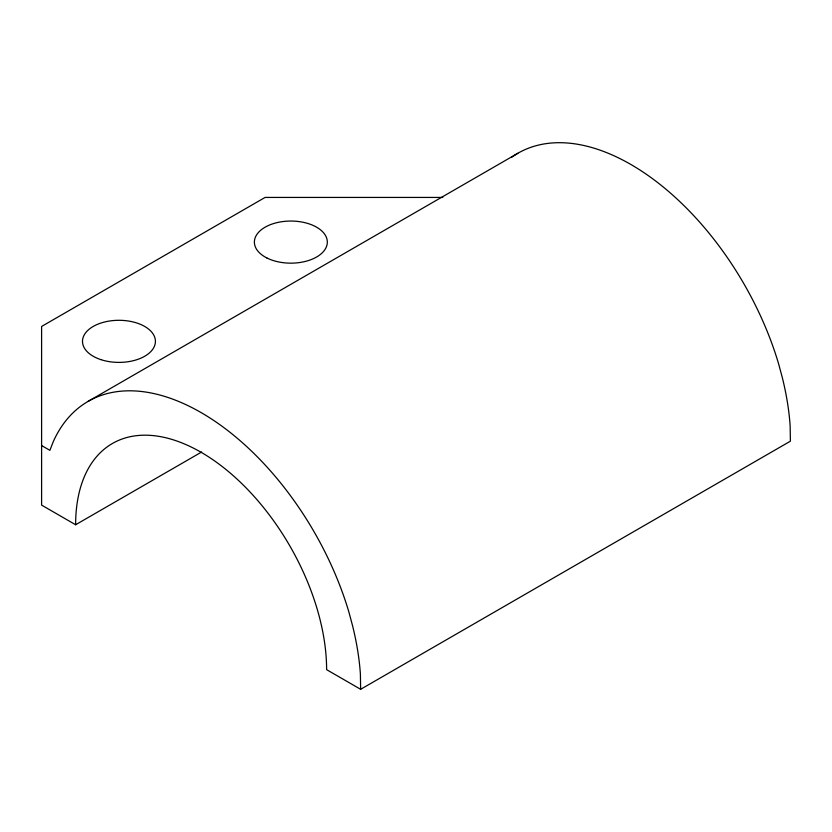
<?xml version="1.0" encoding="UTF-8"?>
<svg xmlns="http://www.w3.org/2000/svg" width="832" height="832" viewBox="0 0 832 832"><rect width="100%" height="100%" fill="white"/><g stroke="black" fill="none" stroke-linecap="round" stroke-linejoin="round"><path stroke-width="1.25" d="M88.078 401.398L517.837 153.286M442.811 197.434L265.075 197.434L41.6 326.456L41.6 505.107L75.629 524.753L201.635 452.005M75.629 524.753A177.466 102.461 60 0 1 201.126 452.296A177.466 102.461 60 0 1 326.612 669.656L360.641 689.302L790.4 441.178L790.15 425.901A226.013 130.489 60 0 0 782.122 376.854L778.575 363.719A226.086 130.53 60 0 0 511.378 157.466M41.6 445.557L49.878 450.33L53.425 441.282A226.086 130.53 60 0 1 201.126 412.599A226.086 130.53 60 0 1 348.826 611.832L352.362 624.978A226.013 130.489 60 0 1 360.391 674.014L360.641 689.302M266.812 257.93A36.462 21.05 0 0 0 326.622 246.21A36.462 21.05 0 0 0 279.136 222.165A36.462 21.05 0 0 0 266.812 257.93M100.724 359.58A36.462 21.05 0 0 0 155.418 341.349A36.462 21.05 0 0 0 100.724 323.118A36.462 21.05 0 0 0 100.724 359.58"/></g></svg>
